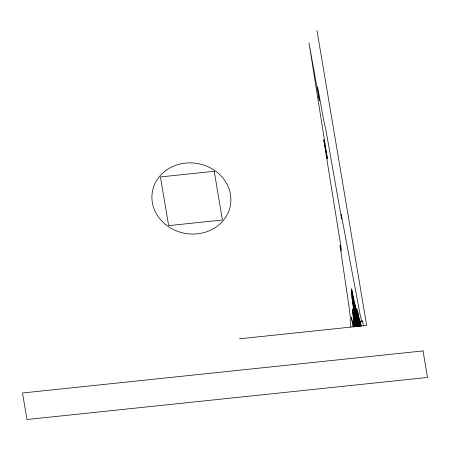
<?xml version="1.0" encoding="UTF-8"?>
<svg xmlns="http://www.w3.org/2000/svg" width="450" height="450" viewBox="0 0 450 450"><rect width="100%" height="100%" fill="white"/><g stroke="black" fill="none" stroke-linecap="round" stroke-linejoin="round"><path stroke-width="0.67" d="M361.221 326.014L360.388 321.075L360.18 321.885L356.754 308.554L356.541 311.428L359.038 326.239M239.529 338.794L366.671 325.44L316.974 30.482M353.042 326.869L351.377 316.997L351.304 317.638L351.984 320.456L352.918 322.048L353.239 321.705L353.841 323.128L352.305 308.925L354.375 316.688L354.437 316.232L351.703 295.459L351.45 288.613L356.541 311.428M363.403 325.783L362.571 320.844L362.07 320.76L361.845 321.902L360.27 315.433L341.241 214.453L341.741 219.066L341.241 216.928L325.688 128.734L324.377 123.834L317.593 86.856L319.455 100.783L319.129 99.259L308.998 42.846L327.437 158.873L323.798 139.748L324.827 146.672L340.712 245.059L341.483 250.858L340.014 245.453L340.065 246.167L348.75 304.706L350.286 317.109L350.196 321.857L350.859 327.099M359.843 321.131L360.675 326.07M357.632 311.31L360.129 326.126M356.67 308.902L359.584 326.183M354.746 304.076L358.493 326.301M351.709 289.322L357.947 326.357M351.579 291.848L357.401 326.413M351.866 296.843L356.856 326.469M354.234 314.184L356.31 326.526M353.689 314.241L355.764 326.582M352.311 309.358L355.219 326.644M353.846 321.761L354.679 326.7M353.301 321.817L354.133 326.756M352.755 321.874L353.588 326.812M214.222 171.281L160.436 176.934L168.643 225.641L222.429 219.988L214.222 171.281M423.034 350.921L22.5 392.996L26.966 419.518L427.5 377.443L423.034 350.921M165.088 224.139A39.606 35.471 9.5 0 0 230.068 206.977A39.606 35.471 9.5 0 0 179.055 164.278A39.606 35.471 9.5 0 0 165.088 224.139"/></g></svg>
